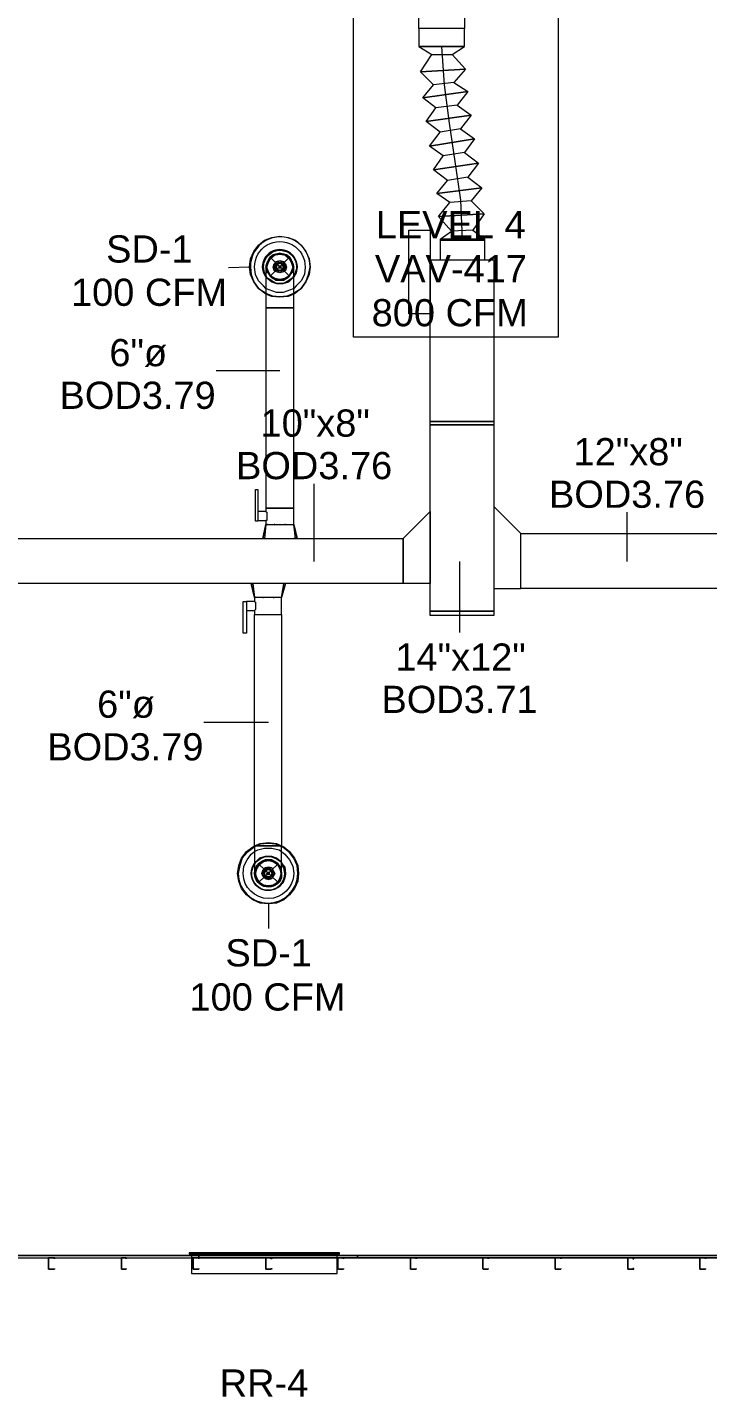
# Model space of a CAD drawing. Header units: metres. Extents: x 98 to 337, y -7 to 53.
# Drawn here: x 146.67 to 150.49, y 36.31 to 43.99 of the extents above; entities that cross this region are included whole.
import ezdxf

# ---------------------------------------------------------------- set-up
doc = ezdxf.new("R2010")
doc.units = ezdxf.units.M
doc.layers.add('HVAC - Ductos', color=5, linetype='Continuous', lineweight=0)
doc.layers.add('PDF_Text', color=7, linetype='Continuous', lineweight=0)
doc.layers.add('PDF_Geometry', color=7, linetype='Continuous', lineweight=0, true_color=0xaaaaaa)
doc.styles.add('PDF Helvetica', font='')
doc.styles.get('PDF Helvetica').set_extended_font_data('Helvetica')

msp = doc.modelspace()

# ---------------------------------------------------------------- linework, layer by layer
at = {"layer": 'HVAC - Ductos', "lineweight": 0}
for points in [[(149.1204, 44.0806), (149.125, 44.0806), (149.125, 43.9799), (149.1204, 43.9799), (149.1066, 43.9799), (149.0883, 43.9799), (149.0608, 43.9799), (149.0287, 43.9799), (148.9966, 43.9799), (148.9645, 43.9799), (148.9325, 43.9799), (148.9096, 43.9799), (148.8867, 43.9799), (148.8729, 43.9799), (148.8683, 43.9799), (148.8683, 44.0806), (148.8729, 44.0806)], [(149.0562, 43.8332), (149.1295, 43.7507), (148.8775, 43.737), (148.9417, 43.8332), (149.0562, 43.8332), (149.125, 43.879), (149.125, 43.9799), (149.1204, 43.9799), (149.1066, 43.9799), (149.0883, 43.9799), (149.0608, 43.9799), (149.0287, 43.9799), (148.9966, 43.9799), (148.9645, 43.9799), (148.9325, 43.9799), (148.9096, 43.9799), (148.8867, 43.9799), (148.8729, 43.9799), (148.8683, 43.9799), (148.8683, 43.879), (149.125, 43.879), (148.8683, 43.879), (148.9417, 43.8332)], [(148.9966, 43.879), (149.0103, 43.6637), (149.0379, 43.4483), (149.0699, 43.233), (149.102, 43.0177), (149.1112, 42.7977)], [(149.0653, 43.6774), (149.1432, 43.627), (148.8912, 43.5903), (148.9508, 43.6637), (148.8775, 43.737), (149.1295, 43.7507), (149.0653, 43.6774), (148.9508, 43.6637)], [(149.0837, 43.5491), (149.1616, 43.4941), (148.9096, 43.4575), (148.9645, 43.5354), (148.8912, 43.5903), (149.1432, 43.627), (149.0837, 43.5491), (148.9645, 43.5354)], [(149.102, 43.4163), (149.1799, 43.3613), (148.9279, 43.32), (148.9875, 43.3979), (148.9096, 43.4575), (149.1616, 43.4941), (149.102, 43.4163), (148.9875, 43.3979)], [(149.125, 43.2834), (149.2028, 43.2238), (148.9508, 43.1872), (149.0058, 43.265), (148.9279, 43.32), (149.1799, 43.3613), (149.125, 43.2834), (149.0058, 43.265)], [(149.1432, 43.146), (149.2211, 43.0864), (148.9691, 43.0543), (149.0287, 43.1276), (148.9508, 43.1872), (149.2028, 43.2238), (149.1432, 43.146), (149.0287, 43.1276)], [(149.1616, 43.0131), (149.2348, 42.9398), (148.9783, 42.926), (149.0424, 43.0039), (148.9691, 43.0543), (149.2211, 43.0864), (149.1616, 43.0131), (149.0424, 43.0039)], [(149.1707, 42.8481), (149.2394, 42.7977), (148.9875, 42.7977), (149.0516, 42.8436), (148.9783, 42.926), (149.2348, 42.9398), (149.1707, 42.8481), (149.0516, 42.8436)], [(148.0116, 42.4907), (148.0024, 42.4953), (147.9703, 42.5228), (147.9428, 42.5595), (147.9245, 42.6008), (147.9199, 42.642), (147.9245, 42.6878), (147.9428, 42.729), (147.9703, 42.7656), (148.0024, 42.7932), (148.0436, 42.8069), (148.0894, 42.816), (148.1352, 42.8069), (148.1765, 42.7932), (148.2086, 42.7656), (148.236, 42.729), (148.2544, 42.6878), (148.259, 42.642), (148.2544, 42.6008), (148.236, 42.5595), (148.2086, 42.5228), (148.1765, 42.4953), (148.1673, 42.4907)], [(149.2394, 42.7977), (149.2348, 42.7977), (149.2166, 42.7977), (149.189, 42.7977), (149.1524, 42.7977), (149.1112, 42.7977), (149.0745, 42.7977), (149.0379, 42.7977), (149.0103, 42.7977), (148.9921, 42.7977), (148.9875, 42.7977)], [(148.0116, 42.642), (148.0116, 42.6374), (148.0116, 42.619), (148.0116, 42.587), (148.0116, 42.5503), (148.0116, 42.4999), (148.0116, 42.4495), (148.0116, 42.4129), (148.0162, 42.4129), (148.0253, 42.4129), (148.0345, 42.4129), (148.0528, 42.4129), (148.0711, 42.4129), (148.0894, 42.4129), (148.1078, 42.4129), (148.1261, 42.4129), (148.1444, 42.4129), (148.1536, 42.4129), (148.1628, 42.4129), (148.1673, 42.4129), (148.1673, 42.4679), (148.1673, 42.5183), (148.1673, 42.5641), (148.1673, 42.6008), (148.1673, 42.6282), (148.1673, 42.642), (148.1628, 42.6374), (148.1673, 42.642), (148.1628, 42.6648), (148.1536, 42.6832), (148.1444, 42.697), (148.1261, 42.7107), (148.1078, 42.7152), (148.0894, 42.7198), (148.0711, 42.7152), (148.0528, 42.7107), (148.0345, 42.697), (148.0253, 42.6832), (148.0162, 42.6648), (148.0116, 42.642), (148.0162, 42.6374), (148.0116, 42.642), (148.0162, 42.6648), (148.0253, 42.6832), (148.0345, 42.697), (148.0528, 42.7107), (148.0711, 42.7152), (148.0894, 42.7198), (148.1078, 42.7152), (148.1261, 42.7107), (148.1444, 42.697), (148.1536, 42.6832), (148.1628, 42.6648), (148.1673, 42.642)], [(148.0208, 42.6099), (148.0208, 42.6145), (148.0208, 42.619), (148.0162, 42.642), (148.0208, 42.6694)], [(148.0208, 42.6694), (148.0208, 42.674)], [(148.0253, 42.674), (148.039, 42.697), (148.0574, 42.7107)], [(148.0345, 42.697), (148.1444, 42.5916)], [(148.1444, 42.697), (148.0345, 42.5916)], [(148.0574, 42.7107), (148.062, 42.7152)], [(148.0665, 42.7107), (148.0894, 42.7152), (148.1124, 42.7107)], [(148.117, 42.7152), (148.1215, 42.7107)], [(148.1215, 42.7107), (148.1398, 42.697), (148.1536, 42.674)], [(148.1582, 42.674), (148.1628, 42.6694)], [(148.1582, 42.6694), (148.1628, 42.642), (148.1582, 42.619)], [(148.0162, 42.6374), (148.0162, 42.6236), (148.0253, 42.6053), (148.0345, 42.5916), (148.0528, 42.5778), (148.0711, 42.5686), (148.0894, 42.5686), (148.1078, 42.5686), (148.1261, 42.5778), (148.1444, 42.5916), (148.1536, 42.6053), (148.1628, 42.6236), (148.1628, 42.6374)], [(148.0574, 42.5778), (148.039, 42.5916), (148.0253, 42.6145)], [(148.1536, 42.6145), (148.1398, 42.5916), (148.1215, 42.5778)], [(148.1628, 42.619), (148.1582, 42.6145), (148.1582, 42.6099)], [(148.1673, 42.5228), (148.149, 42.5137), (148.1078, 42.4999), (148.0711, 42.4999), (148.0299, 42.5137), (148.0116, 42.5228)], [(148.062, 42.5732), (148.0574, 42.5732)], [(148.1124, 42.5732), (148.0894, 42.5686), (148.0665, 42.5732)], [(148.1215, 42.5732), (148.117, 42.5732)], [(148.0116, 42.4953), (148.0482, 42.4816), (148.0894, 42.477), (148.1307, 42.4816), (148.1673, 42.4953)], [(148.1673, 42.4907), (148.1352, 42.477), (148.0894, 42.4725), (148.0436, 42.477), (148.0116, 42.4907)], [(148.0116, 41.1987), (148.0162, 41.1987), (148.0208, 41.1987), (148.0253, 41.1987), (148.0345, 41.1987), (148.0528, 41.1987), (148.0711, 41.1987), (148.0894, 41.1987), (148.1078, 41.1987), (148.1261, 41.1987), (148.1444, 41.1987), (148.1536, 41.1987), (148.1582, 41.1987), (148.1628, 41.1987), (148.1673, 41.1987), (148.1673, 41.2903), (148.1628, 41.2903), (148.1536, 41.2903), (148.1444, 41.2903), (148.1261, 41.2903), (148.1078, 41.2903), (148.0894, 41.2903), (148.0711, 41.2903), (148.0528, 41.2903), (148.0345, 41.2903), (148.0253, 41.2903), (148.0162, 41.2903), (148.0116, 41.2903), (148.0162, 41.2903), (148.0253, 41.2903), (148.0345, 41.2903), (148.0528, 41.2903), (148.0711, 41.2903), (148.0894, 41.2903), (148.1078, 41.2903), (148.1261, 41.2903), (148.1444, 41.2903), (148.1536, 41.2903), (148.1628, 41.2903), (148.1673, 41.2903), (148.1673, 42.4129), (148.1628, 42.4129), (148.1536, 42.4129), (148.1444, 42.4129), (148.1261, 42.4129), (148.1078, 42.4129), (148.0894, 42.4129), (148.0711, 42.4129), (148.0528, 42.4129), (148.0345, 42.4129), (148.0253, 42.4129), (148.0162, 42.4129), (148.0116, 42.4129), (148.0116, 41.2903), (148.0116, 41.272), (147.9657, 41.272), (147.9657, 41.2675), (147.9657, 41.2629), (147.9657, 41.2583), (147.9657, 41.2537), (147.9657, 41.2445), (147.9657, 41.2399), (147.9657, 41.2308), (147.9657, 41.2263), (147.9657, 41.2217), (148.0116, 41.2217), (148.0116, 41.1987), (147.9932, 41.1208), (148.0116, 41.1987), (148.0024, 41.1208), (148.007, 41.1208), (148.0162, 41.1208), (148.0345, 41.1208), (148.039, 41.1208)], [(148.0116, 41.272), (148.0162, 41.2675), (148.0162, 41.2629), (148.0162, 41.2583), (148.0162, 41.2491), (148.0162, 41.2399), (148.0162, 41.2308), (148.0162, 41.2263), (148.0162, 41.2217), (148.0116, 41.2217)], [(148.1078, 41.1208), (148.1124, 41.1208), (148.1215, 41.1208), (148.1307, 41.1208), (148.1352, 41.1208), (148.1444, 41.1208), (148.1628, 41.1208), (148.1719, 41.1208), (148.1765, 41.1208), (148.1673, 41.1987)], [(148.1856, 41.1208), (148.1673, 41.1987), (148.1856, 41.1208)], [(148.0436, 41.1208), (148.0482, 41.1208), (148.0574, 41.1208), (148.0711, 41.1208)], [(148.0757, 41.1208), (148.0803, 41.1208), (148.1032, 41.1208)], [(148.1719, 41.1208), (148.1673, 41.1208)], [(148.007, 40.8688), (148.0024, 40.8688), (147.9886, 40.8688), (147.9795, 40.8688), (147.9749, 40.8688), (147.9703, 40.8688), (147.952, 40.8688), (147.9383, 40.8688), (147.9474, 40.7909)], [(148.094, 40.8688), (148.0803, 40.8688), (148.0711, 40.8688), (148.0665, 40.8688), (148.0574, 40.8688), (148.0436, 40.8688), (148.039, 40.8688), (148.0345, 40.8688), (148.0116, 40.8688)], [(148.0986, 40.7909), (148.1124, 40.8688), (148.1078, 40.8688), (148.0986, 40.8688)], [(148.1215, 40.8688), (148.0986, 40.7909), (148.1215, 40.8688)], [(147.9474, 40.7681), (147.952, 40.7635), (147.952, 40.7543), (147.952, 40.7451), (147.952, 40.7359), (147.952, 40.7314), (147.952, 40.7222), (147.9474, 40.7177)], [(147.9474, 39.3981), (147.9795, 39.4119), (148.0253, 39.4164), (148.0711, 39.4119), (148.0986, 39.3981)], [(148.0986, 39.3936), (148.0665, 39.4073), (148.0253, 39.4119), (147.9795, 39.4073), (147.9474, 39.3936)], [(148.0986, 39.2423), (148.0986, 39.2515), (148.0986, 39.2698), (148.0986, 39.2974), (148.0986, 39.334), (148.0986, 39.3798), (148.0986, 39.3981), (148.0894, 39.3981), (148.0803, 39.3981), (148.062, 39.3981), (148.0436, 39.3981), (148.0253, 39.3981), (148.007, 39.3981), (147.9886, 39.3981), (147.9703, 39.3981), (147.9566, 39.3981), (147.952, 39.3981), (147.9474, 39.3981), (147.9474, 39.3523), (147.9474, 39.3156), (147.9474, 39.279), (147.9474, 39.2561), (147.9474, 39.2469)], [(147.9474, 39.3981), (147.952, 39.3981), (147.9566, 39.3981), (147.9703, 39.3981), (147.9886, 39.3981), (148.007, 39.3981), (148.0253, 39.3981), (148.0436, 39.3981), (148.062, 39.3981), (148.0803, 39.3981), (148.0894, 39.3981), (148.0986, 39.3981)], [(147.9474, 39.366), (147.9657, 39.3752), (148.0024, 39.3844), (148.0436, 39.3844), (148.0848, 39.3752), (148.0986, 39.366)], [(147.952, 39.2698), (147.952, 39.2744), (147.9566, 39.2744), (147.9703, 39.2974), (147.9566, 39.2836), (147.952, 39.2652), (147.9474, 39.2515)], [(147.9566, 39.2698), (147.952, 39.2423), (147.9611, 39.2698), (147.9749, 39.2928), (147.9978, 39.311), (148.0253, 39.3156), (148.0528, 39.311), (148.0757, 39.2928), (148.0894, 39.2698), (148.094, 39.2423), (148.0894, 39.2194), (148.0757, 39.1919), (148.0528, 39.1782), (148.0253, 39.1736), (147.9978, 39.1782), (147.9749, 39.1919), (147.9611, 39.2194), (147.952, 39.2423), (147.9566, 39.2194)], [(148.0986, 39.2515), (148.0986, 39.2652), (148.0894, 39.2836), (148.0803, 39.2974), (148.062, 39.311), (148.0436, 39.3202), (148.0253, 39.3202), (148.007, 39.3202), (147.9886, 39.311), (147.9703, 39.2974), (147.9932, 39.311), (147.9932, 39.3156), (147.9978, 39.3156)], [(147.9703, 39.2974), (148.0803, 39.1919)], [(148.0803, 39.2974), (147.9703, 39.1919)], [(147.9978, 39.311), (148.0253, 39.3202), (148.0482, 39.311)], [(148.0528, 39.3156), (148.0574, 39.311), (148.0757, 39.2974), (148.0894, 39.2744)], [(147.9474, 39.2469), (147.9474, 39.2423)], [(147.9566, 39.2148), (147.952, 39.2148), (147.952, 39.2194)], [(147.9932, 39.1782), (147.9703, 39.1919), (147.9566, 39.2148)], [(148.0894, 39.2148), (148.0757, 39.1919), (148.0574, 39.1782)], [(148.094, 39.2744), (148.094, 39.2698), (148.0986, 39.2423), (148.094, 39.2194)], [(148.094, 39.2194), (148.094, 39.2148)], [(147.9978, 39.1736), (147.9932, 39.1736), (147.9932, 39.1782)], [(148.0482, 39.1736), (148.0253, 39.169), (147.9978, 39.1736)], [(148.0574, 39.1782), (148.0528, 39.1736)]]:
    msp.add_lwpolyline(points, dxfattribs=at)
for points in [[(148.8683, 43.879), (148.8729, 43.879), (148.8867, 43.879), (148.9096, 43.879), (148.9325, 43.879), (148.9645, 43.879), (148.9966, 43.879), (149.0287, 43.879), (149.0608, 43.879), (149.0883, 43.879), (149.1066, 43.879), (149.1204, 43.879), (149.125, 43.879), (149.1204, 43.879), (149.1066, 43.879), (149.0883, 43.879), (149.0608, 43.879), (149.0287, 43.879), (148.9966, 43.879), (148.9645, 43.879), (148.9325, 43.879), (148.9096, 43.879), (148.8867, 43.879), (148.8729, 43.879)], [(148.8134, 42.8481), (148.9325, 42.8481), (148.9325, 42.3808), (148.8134, 42.3808)], [(149.2394, 42.7932), (149.2303, 42.7932), (149.212, 42.7932), (149.1845, 42.7932), (149.1524, 42.7932), (149.1112, 42.7932), (149.0745, 42.7932), (149.0379, 42.7932), (149.0103, 42.7932), (148.9921, 42.7932), (148.9875, 42.7932), (148.9875, 42.6832), (148.9921, 42.6832), (149.0058, 42.6832), (149.0241, 42.6832), (149.0516, 42.6832), (149.0791, 42.6832), (149.1112, 42.6832), (149.1432, 42.6832), (149.1753, 42.6832), (149.2028, 42.6832), (149.2211, 42.6832), (149.2348, 42.6832), (149.2394, 42.6832), (149.2394, 42.7932), (149.2394, 42.7977), (149.2348, 42.7977), (149.2166, 42.7977), (149.189, 42.7977), (149.1524, 42.7977), (149.1112, 42.7977), (149.0745, 42.7977), (149.0379, 42.7977), (149.0103, 42.7977), (148.9921, 42.7977), (148.9875, 42.7977), (148.9875, 42.7932), (148.9921, 42.7932), (149.0103, 42.7932), (149.0379, 42.7932), (149.0745, 42.7932), (149.1112, 42.7932), (149.1524, 42.7932), (149.1845, 42.7932), (149.212, 42.7932), (149.2303, 42.7932)], [(149.2394, 42.7932), (149.2348, 42.7932), (149.2211, 42.7932), (149.2028, 42.7932), (149.1753, 42.7932), (149.1432, 42.7932), (149.1112, 42.7932), (149.0791, 42.7932), (149.0516, 42.7932), (149.0241, 42.7932), (149.0058, 42.7932), (148.9921, 42.7932), (148.9875, 42.7932), (148.9921, 42.7932), (149.0058, 42.7932), (149.0241, 42.7932), (149.0516, 42.7932), (149.0791, 42.7932), (149.1112, 42.7932), (149.1432, 42.7932), (149.1753, 42.7932), (149.2028, 42.7932), (149.2211, 42.7932), (149.2348, 42.7932)], [(148.149, 42.6878), (148.1124, 42.7152), (148.0665, 42.7152), (148.0299, 42.6878), (148.0116, 42.642), (148.0299, 42.6008), (148.0665, 42.5686), (148.1124, 42.5686), (148.149, 42.6008), (148.1673, 42.642)], [(148.0253, 42.6694), (148.039, 42.6924), (148.062, 42.7107), (148.0894, 42.7152), (148.117, 42.7107), (148.1398, 42.6924), (148.1536, 42.6694), (148.1628, 42.642), (148.1536, 42.6145), (148.1398, 42.5916), (148.117, 42.5778), (148.0894, 42.5732), (148.062, 42.5778), (148.039, 42.5916), (148.0253, 42.6145), (148.0162, 42.642)], [(148.1628, 42.6236), (148.1536, 42.6053), (148.1398, 42.5916), (148.1261, 42.5778), (148.1078, 42.5732), (148.0894, 42.5686), (148.0711, 42.5732), (148.0528, 42.5778), (148.039, 42.5916), (148.0253, 42.6053), (148.0208, 42.6236), (148.0162, 42.642), (148.0208, 42.6603), (148.0253, 42.6786), (148.039, 42.697), (148.0528, 42.7061), (148.0711, 42.7152), (148.0894, 42.7152), (148.1078, 42.7152), (148.1261, 42.7061), (148.1398, 42.697), (148.1536, 42.6786), (148.1628, 42.6603), (148.1628, 42.642)], [(148.0574, 42.6603), (148.0711, 42.674), (148.0894, 42.6786), (148.1078, 42.674), (148.1215, 42.6603), (148.1261, 42.642), (148.1215, 42.6236), (148.1078, 42.6145), (148.0894, 42.6099), (148.0711, 42.6145), (148.0574, 42.6236), (148.0528, 42.642)], [(148.062, 42.6603), (148.0711, 42.674), (148.0894, 42.6786), (148.1078, 42.674), (148.117, 42.6603), (148.1215, 42.642), (148.117, 42.6282), (148.1078, 42.6145), (148.0894, 42.6099), (148.0711, 42.6145), (148.062, 42.6282), (148.0574, 42.642)], [(148.0665, 42.6603), (148.0803, 42.6694), (148.0986, 42.6694), (148.1124, 42.6603), (148.117, 42.642), (148.1124, 42.6282), (148.0986, 42.619), (148.0803, 42.619), (148.0665, 42.6282), (148.062, 42.642)], [(149.2898, 42.6832), (149.2898, 41.7761), (148.9325, 41.7761), (148.9325, 42.6832)], [(148.0162, 42.5824), (148.0436, 42.5641), (148.0711, 42.5503), (148.1078, 42.5503), (148.1352, 42.5641), (148.1628, 42.5824), (148.1398, 42.5595), (148.1078, 42.5503), (148.0711, 42.5503), (148.0436, 42.5595), (148.0162, 42.5824), (148.0116, 42.587), (148.0162, 42.5824), (148.0116, 42.5916)], [(148.1673, 42.5916), (148.1628, 42.5824), (148.1352, 42.5641), (148.1078, 42.5503), (148.0711, 42.5503), (148.0436, 42.5641), (148.0162, 42.5824), (148.0436, 42.5595), (148.0711, 42.5503), (148.1078, 42.5503), (148.1398, 42.5595), (148.1628, 42.5824), (148.1673, 42.587), (148.1628, 42.5824)], [(148.0711, 42.6557), (148.0803, 42.6648), (148.0986, 42.6648), (148.1078, 42.6557), (148.1124, 42.642), (148.1078, 42.6282), (148.0986, 42.619), (148.0803, 42.619), (148.0711, 42.6282), (148.0665, 42.642)], [(148.0757, 42.6557), (148.0894, 42.6648), (148.1032, 42.6557), (148.1078, 42.642), (148.1032, 42.6282), (148.0894, 42.6236), (148.0757, 42.6282), (148.0711, 42.642)], [(148.0848, 42.6465), (148.0848, 42.642), (148.0848, 42.6465), (148.094, 42.6465), (148.094, 42.642), (148.094, 42.6465)], [(148.094, 42.6374), (148.094, 42.642), (148.094, 42.6374), (148.0848, 42.6374), (148.0848, 42.642), (148.0848, 42.6374)], [(148.1673, 42.587), (148.1811, 42.6099), (148.1856, 42.642), (148.1811, 42.6099)], [(149.2898, 41.7761), (149.2898, 41.7577), (148.9325, 41.7577), (148.9325, 41.7761)], [(148.9325, 40.7131), (148.9325, 41.7577), (149.2898, 41.7577), (149.2898, 40.7131)], [(147.952, 41.3957), (147.9657, 41.3957), (147.9657, 41.2171), (147.952, 41.2171)], [(149.441, 40.8413), (149.441, 41.1483), (149.2898, 41.2995), (149.2898, 40.8413)], [(148.7813, 41.1208), (148.9325, 41.272), (148.9325, 40.8688), (148.7813, 40.8688)], [(148.0208, 41.1987), (148.0162, 41.1987)], [(148.062, 41.1987), (148.0574, 41.1987)], [(148.1215, 41.1987), (148.117, 41.1987)], [(150.6919, 40.8413), (149.441, 40.8413), (149.441, 41.1483), (150.6919, 41.1483)], [(146.5546, 41.1208), (148.7813, 41.1208), (148.7813, 40.8688), (146.5546, 40.8688)], [(147.9932, 41.1208), (147.9978, 41.1208)], [(148.1811, 41.1208), (148.1856, 41.1208)], [(147.9337, 40.8688), (147.9291, 40.8688), (147.9474, 40.7909), (147.9291, 40.8688)], [(148.1215, 40.8688), (148.117, 40.8688)], [(147.9474, 40.6947), (147.952, 40.6947), (147.9566, 40.6947), (147.9703, 40.6947), (147.9886, 40.6947), (148.007, 40.6947), (148.0253, 40.6947), (148.0436, 40.6947), (148.062, 40.6947), (148.0803, 40.6947), (148.0894, 40.6947), (148.0986, 40.6947), (148.0986, 40.7909), (148.0894, 40.7909), (148.0803, 40.7909), (148.062, 40.7909), (148.0436, 40.7909), (148.0253, 40.7909), (148.007, 40.7909), (147.9886, 40.7909), (147.9703, 40.7909), (147.9566, 40.7909), (147.952, 40.7909), (147.9474, 40.7909), (147.9474, 40.7681), (147.9016, 40.7681), (147.9016, 40.5894), (147.8833, 40.5894), (147.8833, 40.7681), (147.9016, 40.7681), (147.9016, 40.7635), (147.9016, 40.7589), (147.9016, 40.7543), (147.9016, 40.7497), (147.9016, 40.7405), (147.9016, 40.7359), (147.9016, 40.7314), (147.9016, 40.7222), (147.9016, 40.7177), (147.9474, 40.7177)], [(147.9932, 40.7909), (147.9978, 40.7909)], [(148.0528, 40.7909), (148.0574, 40.7909)], [(148.0986, 40.6947), (148.0986, 39.3981), (148.1124, 39.3936), (148.1444, 39.366), (148.1719, 39.3294), (148.1902, 39.2882), (148.1948, 39.2423), (148.1902, 39.2011), (148.1719, 39.1599), (148.1444, 39.1232), (148.1124, 39.0957), (148.0711, 39.0774), (148.0253, 39.0728), (147.9795, 39.0774), (147.9383, 39.0957), (147.9016, 39.1232), (147.8741, 39.1599), (147.8603, 39.2011), (147.8512, 39.2423), (147.8603, 39.2882), (147.8741, 39.3294), (147.9016, 39.366), (147.9383, 39.3936), (147.9474, 39.3981), (147.9474, 40.6947), (147.952, 40.6947), (147.9566, 40.6947), (147.9703, 40.6947), (147.9886, 40.6947), (148.007, 40.6947), (148.0253, 40.6947), (148.0436, 40.6947), (148.062, 40.6947), (148.0803, 40.6947), (148.0894, 40.6947)], [(148.9325, 40.7131), (149.2898, 40.7131), (149.2898, 40.6901), (148.9325, 40.6901)], [(147.9474, 39.2974), (147.952, 39.3065), (147.9795, 39.3248), (148.007, 39.3386), (148.039, 39.3386), (148.0711, 39.3248), (148.0986, 39.3065), (148.0711, 39.3294), (148.0436, 39.3386), (148.007, 39.3386), (147.9749, 39.3294), (147.952, 39.3065), (147.9474, 39.3019), (147.952, 39.3065)], [(148.0848, 39.2882), (148.0482, 39.3156), (148.0024, 39.3156), (147.9611, 39.2882), (147.9474, 39.2423), (147.9611, 39.2011), (148.0024, 39.1736), (148.0482, 39.1736), (148.0848, 39.2011), (148.0986, 39.2423)], [(148.0986, 39.3065), (148.0711, 39.3248), (148.039, 39.3386), (148.007, 39.3386), (147.9795, 39.3248), (147.952, 39.3065), (147.9749, 39.3294), (148.007, 39.3386), (148.0436, 39.3386), (148.0711, 39.3294), (148.0986, 39.3065), (148.0986, 39.3019), (148.0986, 39.3065), (148.0986, 39.2974)], [(148.094, 39.224), (148.0894, 39.2057), (148.0757, 39.1919), (148.062, 39.1828), (148.0436, 39.1736), (148.0253, 39.169), (148.007, 39.1736), (147.9886, 39.1828), (147.9703, 39.1919), (147.9611, 39.2057), (147.952, 39.224), (147.952, 39.2423), (147.952, 39.2652), (147.9611, 39.2836), (147.9703, 39.2974), (147.9886, 39.3065), (148.007, 39.3156), (148.0253, 39.3202), (148.0436, 39.3156), (148.062, 39.3065), (148.0757, 39.2974), (148.0894, 39.2836), (148.094, 39.2652), (148.0986, 39.2423)], [(148.1215, 39.2423), (148.117, 39.279), (148.0986, 39.3019), (148.117, 39.279)], [(147.9474, 39.2515), (147.9474, 39.2423)], [(147.9932, 39.2607), (147.9886, 39.2423), (147.9932, 39.2607), (148.007, 39.2744), (148.0253, 39.279), (148.0436, 39.2744), (148.0528, 39.2607), (148.062, 39.2423), (148.0528, 39.2286), (148.0436, 39.2148), (148.0253, 39.2103), (148.007, 39.2148), (147.9932, 39.2286), (147.9886, 39.2423), (147.9932, 39.2286), (148.007, 39.2148), (148.0253, 39.2103), (148.0436, 39.2148), (148.0528, 39.2286), (148.0574, 39.2423), (148.0528, 39.2607), (148.0436, 39.2744), (148.0253, 39.279), (148.007, 39.2744)], [(148.0024, 39.2607), (147.9978, 39.2423), (148.0024, 39.2607), (148.0162, 39.2698), (148.0345, 39.2698), (148.0436, 39.2607), (148.0482, 39.2423), (148.0436, 39.2607), (148.0345, 39.2698), (148.0162, 39.2698)], [(148.0436, 39.2286), (148.0482, 39.2423), (148.0436, 39.2286), (148.0345, 39.2194), (148.0162, 39.2194), (148.0024, 39.2286), (147.9978, 39.2423), (148.0024, 39.2286), (148.0162, 39.2194), (148.0345, 39.2194)], [(148.0116, 39.2607), (148.0253, 39.2652), (148.039, 39.2607), (148.0436, 39.2423), (148.039, 39.2286), (148.0253, 39.224), (148.0116, 39.2286), (148.0024, 39.2423)], [(148.0208, 39.2378), (148.0253, 39.2378), (148.0299, 39.2423), (148.0299, 39.2378), (148.0208, 39.2378), (148.0162, 39.2423), (148.0208, 39.2515), (148.0299, 39.2515), (148.0299, 39.2423), (148.0253, 39.2469), (148.0208, 39.2469), (148.0208, 39.2423)], [(148.0986, 39.224), (148.0986, 39.2423), (148.0986, 39.2515), (148.0986, 39.2423)], [(148.0986, 39.2194), (148.0986, 39.224)]]:
    msp.add_lwpolyline(points, close=True, dxfattribs=at)
for points in [[(148.1673, 42.4953), (148.1719, 42.4999), (148.2086, 42.5228), (148.236, 42.5595), (148.2498, 42.6008), (148.259, 42.642, 1.013803), (147.9245, 42.642), (147.9291, 42.6008), (147.9428, 42.5595), (147.9703, 42.5228), (148.007, 42.4999), (148.0116, 42.4953)], [(148.0116, 42.5228), (147.9978, 42.5366), (147.9703, 42.5641), (147.952, 42.6008), (147.9474, 42.642, -1.008114), (148.2315, 42.642), (148.2269, 42.6008), (148.2086, 42.5641), (148.1811, 42.5366), (148.1673, 42.5228)], [(147.9474, 39.3936), (147.9428, 39.389), (147.9062, 39.3614), (147.8787, 39.3294), (147.8649, 39.2882), (147.8558, 39.2423, 0.986592), (148.1902, 39.2423), (148.1856, 39.2882), (148.1673, 39.3294), (148.1444, 39.3614), (148.1078, 39.389), (148.0986, 39.3936)], [(148.0986, 39.366), (148.117, 39.3523), (148.1444, 39.3202), (148.1628, 39.2836), (148.1673, 39.2423, -0.980556), (147.8833, 39.2423), (147.8879, 39.2836), (147.9062, 39.3202), (147.9291, 39.3523), (147.9474, 39.366)]]:
    msp.add_lwpolyline(points, format="xyb", dxfattribs=at)
for points in [[(148.1856, 42.642, 1.340954), (148.0116, 42.5916), (148.0024, 42.6099), (147.9978, 42.642, -1.36058), (148.1673, 42.5916), (148.1765, 42.6099), (148.1856, 42.642, 1.018357), (147.9932, 42.642), (147.9978, 42.6099), (148.0116, 42.587, -1.396403)], [(147.9291, 39.2423, 0.970265), (148.1215, 39.2423, -1.355274), (147.9474, 39.3019), (147.9337, 39.279), (147.9291, 39.2423), (147.9383, 39.2744), (147.9474, 39.2974, 1.368682), (148.117, 39.2423), (148.1124, 39.2744), (148.0986, 39.2974, -1.368675)], [(147.9474, 39.2423, 0.806313), (148.0986, 39.2194, -0.834673)]]:
    msp.add_lwpolyline(points, format="xyb", close=True, dxfattribs=at)
at = {"layer": 'PDF_Geometry', "lineweight": 0}
for points in [[(105.9562, 49.2854), (158.9481, 49.2808), (158.9481, 37.1027), (148.5247, 37.1027), (148.5247, 37.089), (158.9481, 37.089), (148.5247, 37.089), (148.5247, 37.1027), (158.9481, 37.1027)], [(147.9199, 42.642), (147.8008, 42.6374)], [(148.0894, 42.0601), (147.7321, 42.0601)], [(148.2819, 40.9926), (148.2819, 41.4278)], [(150.0367, 40.9926), (150.0367, 41.2675)], [(149.0974, 40.9926), (149.0974, 40.5939)], [(148.0253, 40.0899), (147.6634, 40.0899)], [(148.0253, 39.0728), (148.0253, 38.9354)], [(117.6257, 37.1027), (124.5578, 37.1027), (125.4467, 37.1027), (126.5967, 37.1027), (127.4856, 37.1027), (128.9609, 37.1027), (129.8497, 37.1027), (130.0742, 37.1027), (131.215, 37.1027), (132.5804, 37.1027), (132.5804, 37.089), (132.5804, 37.1027), (133.4692, 37.1027), (135.5814, 37.1027), (136.4657, 37.1027), (137.8035, 37.1027), (138.6924, 37.1027), (144.5753, 37.1027), (145.4641, 37.1027), (147.6358, 37.1027), (148.5247, 37.1027), (148.5247, 37.089), (148.5247, 37.1027), (158.9481, 37.1027)], [(158.9481, 37.1027), (148.5247, 37.1027), (147.6358, 37.1027), (145.4641, 37.1027), (145.4641, 37.089), (144.5753, 37.089), (145.4641, 37.089), (145.4641, 37.1027), (144.5753, 37.1027), (144.5753, 37.089), (144.5753, 37.1027), (138.6924, 37.1027)], [(147.5809, 37.1118), (148.4239, 37.1118), (148.4239, 37.1164), (147.5809, 37.1164), (147.5809, 37.1118), (147.5946, 37.1118), (147.5946, 37.089), (148.4101, 37.089), (147.5946, 37.089), (147.5946, 37.0019), (148.4101, 37.0019), (148.4101, 37.089), (148.4101, 37.1118), (148.4193, 37.1118)], [(148.3964, 37.1164), (147.6038, 37.1164)]]:
    msp.add_lwpolyline(points, dxfattribs=at)
at = {"layer": 'PDF_Geometry', "color": 240, "lineweight": 0, "true_color": 0xed1f24}
msp.add_lwpolyline([(148.5028, 44.464), (149.6498, 44.464), (149.6498, 42.2497), (148.5028, 42.2497)], close=True, dxfattribs=at)
at = {"layer": 'PDF_Geometry', "lineweight": 0}
for points in [[(147.6358, 37.1027), (145.4641, 37.1027), (145.4641, 37.089), (147.6358, 37.089)], [(147.6358, 37.1027), (145.4641, 37.1027), (145.4641, 37.089), (147.6358, 37.089)], [(146.8249, 37.089), (146.7928, 37.089), (146.7928, 37.0294), (146.7928, 37.0248), (146.8249, 37.0248), (146.8249, 37.0294), (146.8249, 37.0248), (146.7928, 37.0248), (146.7928, 37.0294), (146.7928, 37.089), (146.8249, 37.089), (146.8249, 37.0844)], [(147.2281, 37.089), (147.2006, 37.089), (147.2006, 37.0294), (147.2006, 37.0248), (147.2281, 37.0248), (147.2281, 37.0294), (147.2281, 37.0248), (147.2006, 37.0248), (147.2006, 37.0294), (147.2006, 37.089), (147.2281, 37.089), (147.2281, 37.0844)], [(147.6084, 37.089), (147.6038, 37.089), (147.6038, 37.0294), (147.6038, 37.0248), (147.6084, 37.0248), (147.6358, 37.0248), (147.6358, 37.0294), (147.6358, 37.0248), (147.6084, 37.0248), (147.6038, 37.0248), (147.6038, 37.0294), (147.6038, 37.089), (147.6084, 37.089), (147.6358, 37.089)], [(147.7275, 37.089), (147.6038, 37.089)], [(147.6358, 37.089), (147.6358, 37.1027), (147.6358, 37.089), (148.5247, 37.089)], [(147.6358, 37.0844), (147.6358, 37.089)], [(147.9657, 37.089), (147.8054, 37.089)], [(148.0436, 37.0844), (148.039, 37.0844), (148.039, 37.089), (148.0116, 37.089), (148.0116, 37.0294), (148.0116, 37.0248), (148.039, 37.0248), (148.039, 37.0294), (148.0436, 37.0294), (148.0436, 37.0248), (148.0116, 37.0248), (148.0116, 37.0294), (148.0116, 37.089), (148.0436, 37.089)], [(148.204, 37.089), (148.0436, 37.089)], [(148.401, 37.089), (148.2819, 37.089)], [(148.4193, 37.089), (148.4147, 37.089), (148.4147, 37.0294), (148.4193, 37.0248), (148.4468, 37.0248), (148.4468, 37.0294), (148.4468, 37.0248), (148.4193, 37.0248), (148.4147, 37.0248), (148.4147, 37.0294), (148.4147, 37.089), (148.4193, 37.089), (148.4468, 37.089)], [(148.4468, 37.0844), (148.4468, 37.089)], [(148.8546, 37.089), (148.8225, 37.089), (148.8225, 37.0294), (148.8225, 37.0248), (148.8546, 37.0248), (148.8546, 37.0294), (148.8546, 37.0248), (148.8225, 37.0248), (148.8225, 37.0294), (148.8225, 37.089), (148.8546, 37.089), (148.8546, 37.0844)], [(149.2578, 37.089), (149.2303, 37.089), (149.2257, 37.089), (149.2257, 37.0294), (149.2303, 37.0248), (149.2578, 37.0248), (149.2578, 37.0294), (149.2578, 37.0248), (149.2303, 37.0248), (149.2303, 37.0294), (149.2303, 37.089), (149.2578, 37.089), (149.2578, 37.0844)], [(149.6656, 37.089), (149.6335, 37.089), (149.6335, 37.0294), (149.6335, 37.0248), (149.6656, 37.0248), (149.6656, 37.0294), (149.6656, 37.0248), (149.6335, 37.0248), (149.6335, 37.0294), (149.6335, 37.089), (149.6656, 37.089), (149.6656, 37.0844)], [(150.0733, 37.089), (150.0413, 37.089), (150.0413, 37.0294), (150.0413, 37.0248), (150.0733, 37.0248), (150.0733, 37.0294), (150.0687, 37.0294), (150.0687, 37.0248), (150.0413, 37.0248), (150.0413, 37.0294), (150.0413, 37.089), (150.0687, 37.089), (150.0687, 37.0844), (150.0733, 37.0844)], [(150.4765, 37.089), (150.449, 37.089), (150.4444, 37.089), (150.4444, 37.0294), (150.4444, 37.0248), (150.449, 37.0248), (150.4765, 37.0248), (150.4765, 37.0294), (150.4765, 37.0248), (150.449, 37.0248), (150.4444, 37.0248), (150.4444, 37.0294), (150.4444, 37.089), (150.449, 37.089), (150.4765, 37.089), (150.4765, 37.0844)]]:
    msp.add_lwpolyline(points, close=True, dxfattribs=at)

# ---------------------------------------------------------------- texts
at = {"layer": 'PDF_Text', "lineweight": 0, "char_height": 0.15242, "attachment_point": 4, "style": 'PDF Helvetica'}
for s, insert in [('LEVEL 4', (148.6272, 42.88)), ('SD-1', (147.1152, 42.7425)), ('VAV-417', (148.6226, 42.6326)), ('100 CFM', (146.9182, 42.4997)), ('800 CFM', (148.6043, 42.3852)), ('6"ø', (147.1335, 42.1606)), ('BOD3.79', (146.854, 41.9224)), ('10"x8"', (147.9811, 41.7666)), ('12"x8"', (149.736, 41.6062)), ('BOD3.76', (147.8437, 41.5284)), ('BOD3.76', (149.5985, 41.368)), ('14"x12"', (148.7371, 40.4562)), ('BOD3.71', (148.6592, 40.218)), ('6"ø', (147.0648, 40.1905)), ('BOD3.79', (146.7853, 39.9522)), ('SD-1', (147.7841, 38.7976)), ('100 CFM', (147.5825, 38.5502)), ('RR-4', (147.7521, 36.3875))]:
    msp.add_mtext(s, dxfattribs=dict(at, insert=insert))

doc.saveas('drawing.dxf')
